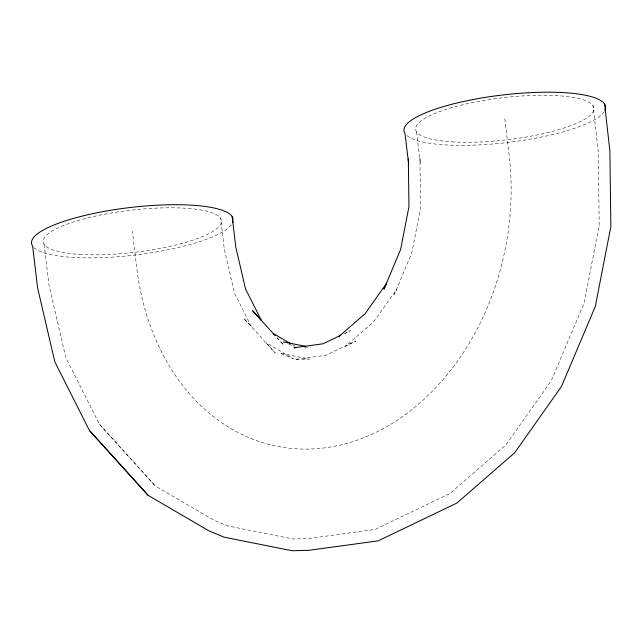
<?xml version="1.0" encoding="UTF-8"?>
<svg xmlns="http://www.w3.org/2000/svg" width="643" height="643" viewBox="0 0 643 643"><rect width="100%" height="100%" fill="white"/><g stroke="black" fill="none" stroke-linecap="round" stroke-linejoin="round"><path stroke-width="0.48" stroke-dasharray="3.21 2.41" d="M343.732 334.135L350.564 330.655L345.195 333.211M304.702 347.477L310.553 347.324M288.651 344.118L294.036 346.368M292.637 344.801L295.153 346.28M44.126 244.38L49.021 285.428L65.811 357.556L99.335 424.115L155.357 485.995L213.998 520.251L227.485 525.886L293.176 539.011L307.828 538.633L374.917 529.51L450.012 493.486L505.977 444.811L551.356 380.568L584.045 303.263L599.196 225.468L598.247 151.338L593.055 105.693M276.924 337.599L283.659 345.026L277.189 337.832M99.335 424.115L155.357 485.995M504.803 118.77L509.111 154.899A239.55 186.189 -79.4 0 1 350.467 442.352A239.55 186.189 -79.4 0 1 136.686 267.424L132.378 231.303M416.551 131.855L420.273 163.057L419.967 158.451L420.602 207.842L411.841 252.803L394.352 294.43L396.771 289.141L373.784 321.685L345.436 346.344L356.005 340.959L326.017 355.201L294.832 359.445L309.492 359.067L279.85 353.144L293.337 358.778L266.081 342.856L275.244 353.039L243.681 318.14L251.509 326.853L234.526 293.136L224.351 249.428L220.629 218.226M604.299 111.528A101.554 23.879 -6.8 0 1 508.34 142.4A101.554 23.879 -6.8 0 1 406.714 135.424M231.408 224.737A101.554 23.879 -6.8 0 1 133.125 255.255A101.554 23.879 -6.8 0 1 33.645 247.338M451.732 141.846A89.827 21.123 -6.8 0 0 593.465 111.199A89.827 21.123 -6.8 0 0 469.213 103.282A89.827 21.123 -6.8 0 0 451.732 141.846M79.306 254.371A89.827 21.123 -6.8 0 0 221.039 223.724A89.827 21.123 -6.8 0 0 96.788 215.807A89.827 21.123 -6.8 0 0 79.306 254.371"/><path stroke-width="0.96" d="M338.612 336.739L365.16 313.655L386.684 283.177L383.951 289.157L400.613 249.508L408.948 206.692L408.337 158.917L408.618 163.25M340.718 335.333L322.826 343.828L293.988 347.75L295.933 347.702M283.274 341.875L305.682 346.352M290.957 343.82L273.307 333.516L275.252 335.67M233.192 219.078A101.554 23.879 -6.8 0 0 123.07 208.412A101.554 23.879 -6.8 0 0 32.616 246.084L37.583 287.775L54.8 361.76L89.401 430.464L148.131 495.335L208.822 530.788L224.061 537.154L292.107 550.754L308.68 550.328L378.108 540.884L456.835 503.091L514.601 452.841L561.443 386.531L595.281 306.55L610.85 226.617L609.877 150.88L604.573 103.989M274.231 334.625L252.586 310.657L261.436 320.503L245.53 288.932L235.788 247.081L232.147 216.514M89.401 430.464L148.131 495.335M408.683 164.118L405.034 133.559A101.554 23.879 -6.8 0 1 503.027 94.939A101.554 23.879 -6.8 0 1 605.031 110.21M233.184 220.887A101.554 23.879 -6.8 0 1 232.605 222.735"/></g></svg>
